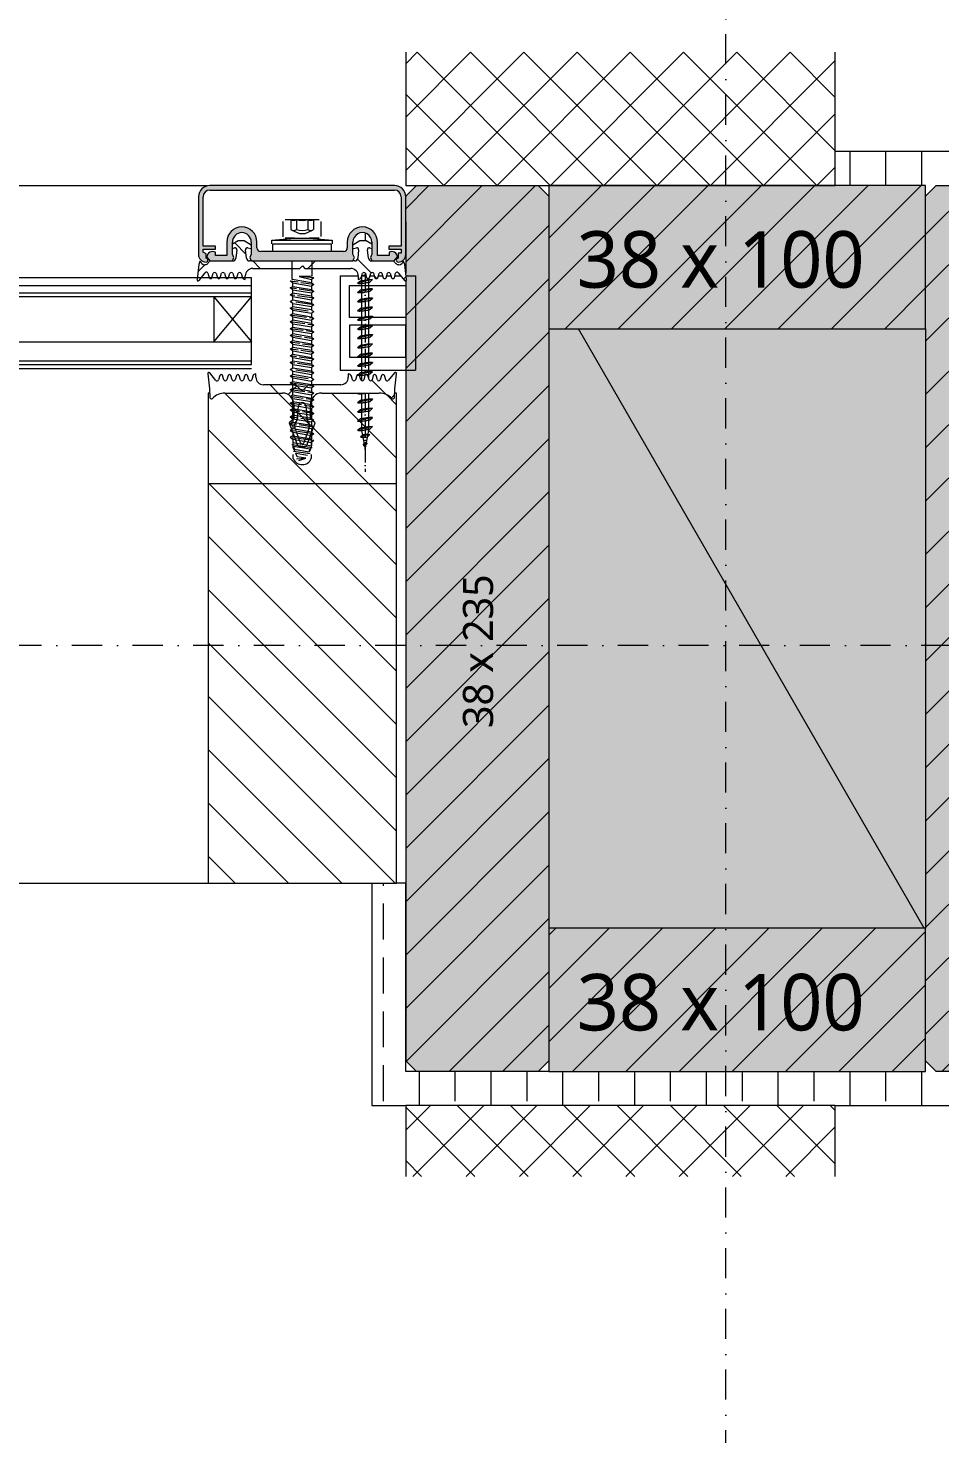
# Model space of a CAD drawing. Header units: millimetres. Extents: x 1789 to 13769, y 2055 to 27197.
# Drawn here: x 5744.5 to 5986.5, y 19199.2 to 19572.1 of the extents above; entities that cross this region are included whole.
import ezdxf

# ---------------------------------------------------------------- set-up
doc = ezdxf.new("R2010")
doc.units = ezdxf.units.MM
doc.linetypes.add('MV_hartlijn_staal', pattern=[6.6, 5, -0.8, 0, -0.8])
doc.linetypes.add('MV_stramien', pattern=[16, 8, -4, 0, -4])
for name, color, linetype, lineweight in [('A-ANNO-NOTE', 131, 'Continuous', 18), ('A-DETL', 90, 'Continuous', 13), ('A-DETL-GENF', 92, 'Continuous', 18), ('A-DETL-MEDM', 33, 'Continuous', 18)]:
    doc.layers.add(name, color=color, linetype=linetype, lineweight=lineweight)
doc.styles.add('Segoe UI', font='segoeui.ttf', dxfattribs={"height": 8})
doc.styles.add('Segoe UI_1', font='segoeui.ttf', dxfattribs={"height": 15})
pattern_1 = [(45, (0, 0), (-7.071068, 7.071068), []), (135, (0, 0), (-7.071068, -7.071068), [])]
pattern_2 = [(45, (0, 0), (-14.142136, 14.142136), []), (135, (0, 0), (-14.142136, -14.142136), [])]

# ---------------------------------------------------------------- blocks, each defined once
blk = doc.blocks.new('00 hout_rechthoekig_sls - SLS 38x235-V6-Details Restauratie 1-10')
at = {"layer": 'A-DETL-GENF'}
blk.add_hatch(color=256, dxfattribs=at).paths.add_polyline_path([(235, 35.17), (232.17, 38), (2.83, 38), (0, 35.17), (0, 2.83), (2.83, 0), (23.25, 0), (24.95, 0.2), (25.04, 0), (232.17, 0), (235, 2.83)])
at = {"layer": 'A-DETL-MEDM', "lineweight": 13}
h = blk.add_hatch(dxfattribs=at)
h.set_pattern_fill('FP_35', color=256, style=0, pattern_type=2)
h.set_pattern_definition([(135, (19530.322, -5844.729), (-7.071068, -7.071068), [])])
h.paths.add_polyline_path([(235, 35.17), (232.17, 38), (2.83, 38), (0, 35.17), (0, 2.83), (2.83, 0), (23.25, 0), (24.95, 0.2), (25.04, 0), (232.17, 0), (235, 2.83)])
at = {"layer": 'A-DETL-MEDM'}
for p, q in [((0, 35.17), (2.83, 38)), ((0, 35.17), (2.83, 38)), ((36.85, 38), (38, 38)), ((38, 38), (145.59, 38)), ((232.17, 38), (235, 35.17)), ((232.17, 38), (235, 35.17)), ((235, 35.17), (235, 2.83)), ((2.83, 0), (0, 2.83)), ((2.83, 0), (0, 2.83)), ((2.83, 0), (3, 0)), ((9.66, 0), (18.75, 0)), ((18.75, 0), (23.22, 0)), ((25.04, 0), (232.17, 0)), ((235, 2.83), (232.17, 0)), ((232.17, 0), (235, 2.83))]:
    blk.add_line(p, q, dxfattribs=at)
blk = doc.blocks.new('42 isolatie - Type 1-3775287-Details Restauratie 1-10')
at = {"layer": 'A-DETL-GENF'}
blk.add_hatch(color=256, dxfattribs=at).paths.add_polyline_path([(16.23, 38.8), (100.28, 38.8), (100.28, 197.8), (0.28, 197.8), (0.28, 38.8)])
at = {"layer": 'A-DETL-GENF', "lineweight": 13}
h = blk.add_hatch(dxfattribs=at)
h.set_pattern_fill('FP_20', color=256, style=0, pattern_type=2)
h.set_pattern_definition([(60, (-1986.72, 235.79), (-203.516, 117.5), []), (120, (-1986.72, 235.79), (-203.516, -117.5), [])])
h.paths.add_polyline_path([(16.23, 38.8), (100.28, 38.8), (100.28, 197.8), (0.28, 197.8), (0.28, 38.8)])
at = {"layer": 'A-DETL-GENF'}
blk.add_line((0.28, 197.8), (0.28, 38.8), dxfattribs=at)
blk.add_line((0.28, 197.8), (0.28, 38.8), dxfattribs=at)
blk = doc.blocks.new('00 hout_rechthoekig_sls - SLS 38x235-V7-Details Restauratie 1-10')
at = {"layer": 'A-DETL-GENF'}
blk.add_hatch(color=256, dxfattribs=at).paths.add_polyline_path([(235, 2.83), (235, 35.17), (232.17, 38), (2.83, 38), (0, 35.17), (0, 2.83), (2.83, 0), (232.17, 0)])
at = {"layer": 'A-DETL-MEDM', "lineweight": 13}
h = blk.add_hatch(dxfattribs=at)
h.set_pattern_fill('FP_36', color=256, style=0, pattern_type=2)
h.set_pattern_definition([(135, (19530.322, -5982.729), (-7.071068, -7.071068), [])])
h.paths.add_polyline_path([(235, 2.83), (235, 35.17), (232.17, 38), (2.83, 38), (0, 35.17), (0, 2.83), (2.83, 0), (232.17, 0)])
at = {"layer": 'A-DETL-MEDM'}
for p, q in [((0, 35.17), (2.83, 38)), ((0, 35.17), (2.83, 38)), ((2.83, 38), (232.17, 38)), ((232.17, 38), (235, 35.17)), ((232.17, 38), (235, 35.17)), ((0, 2.83), (0, 35.17)), ((235, 35.17), (235, 2.83)), ((2.83, 0), (0, 2.83)), ((2.83, 0), (0, 2.83)), ((38, 0), (197, 0)), ((235, 2.83), (232.17, 0)), ((232.17, 0), (235, 2.83))]:
    blk.add_line(p, q, dxfattribs=at)
blk = doc.blocks.new('00 hout_rechthoekig_sls - SLS 38x100-4309787-Details Restauratie 1-10')
at = {"layer": 'A-DETL-GENF', "lineweight": 13}
blk.add_hatch(color=256, dxfattribs=at).paths.add_polyline_path([(100, 38), (0, 38), (0, 0), (100, 0), (100, 36.85)])
at = {"layer": 'A-DETL-MEDM', "lineweight": 13}
h = blk.add_hatch(dxfattribs=at)
h.set_pattern_fill('FP_37', color=256, style=0, pattern_type=2)
h.set_pattern_definition([(225, (5982.729, 19530.322), (7.071068, -7.071068), [])])
h.paths.add_polyline_path([(100, 38), (0, 38), (0, 0), (100, 0), (100, 36.85)])
at = {"layer": 'A-DETL-MEDM'}
for p, q in [((100, 38), (0, 38)), ((0, 38), (0, 0)), ((100, 38), (0, 38)), ((100, 0), (100, 38)), ((100, 0), (100, 38)), ((100, 0), (100, 38)), ((0, 0), (24, 0)), ((24, 0), (100, 0))]:
    blk.add_line(p, q, dxfattribs=at)
blk = doc.blocks.new('00 hout_rechthoekig_sls - SLS 38x100-V8-Details Restauratie 1-10')
at = {"layer": 'A-DETL-GENF', "lineweight": 13}
blk.add_hatch(color=256, dxfattribs=at).paths.add_polyline_path([(100, 38), (0, 38), (0, 0), (100, 0)])
at = {"layer": 'A-DETL-MEDM', "lineweight": 13}
h = blk.add_hatch(dxfattribs=at)
h.set_pattern_fill('FP_38', color=256, style=0, pattern_type=2)
h.set_pattern_definition([(225, (5982.729, 19333.322), (7.071068, -7.071068), [])])
h.paths.add_polyline_path([(100, 38), (0, 38), (0, 0), (100, 0)])
at = {"layer": 'A-DETL-MEDM'}
for p, q in [((100, 38), (0, 38)), ((0, 38), (0, 0)), ((100, 38), (0, 38)), ((100, 0), (100, 38)), ((100, 0), (100, 38)), ((100, 0), (100, 38)), ((0, 0), (100, 0))]:
    blk.add_line(p, q, dxfattribs=at)
blk = doc.blocks.new('28 schroeven 2D - Verzonken schroef 4_0x50mm-V18-Details Restauratie 1-10')
at = {"layer": 'A-DETL-GENF', "linetype": 'MV_hartlijn_staal', "lineweight": 13}
for p, q in [((0, 9.1), (0, 8.91)), ((0, 7.38), (0, 5.3)), ((0, -3.25), (0, -30.29)), ((0, -35.05), (0, -55.9))]:
    blk.add_line(p, q, dxfattribs=at)
at = {"layer": 'A-DETL-GENF', "lineweight": 5}
for p, q in [((-0.89, -3.96), (0.16, -3.58)), ((2, -4.97), (-2, -5.9)), ((-2, -5.9), (-1.25, -5.26)), ((2, -7.41), (-2, -8.34)), ((-1, -4.27), (-1, -31.72)), ((1, -31.36), (1, -4.53)), ((1.25, -5.61), (2, -4.97)), ((1.25, -8.05), (2, -7.41)), ((-2, -8.34), (-1.25, -7.7)), ((2, -9.84), (-2, -10.77)), ((-2, -10.77), (-1.25, -10.13)), ((1.25, -10.48), (2, -9.84)), ((2, -12.28), (-2, -13.21)), ((-2, -13.21), (-1.25, -12.57)), ((2, -14.72), (-2, -15.65)), ((1.25, -12.92), (2, -12.28)), ((1.25, -15.36), (2, -14.72)), ((-2, -15.65), (-1.25, -15.01)), ((2, -17.15), (-2, -18.09)), ((-2, -18.09), (-1.25, -17.45)), ((1.25, -17.79), (2, -17.15)), ((2, -19.59), (-2, -20.52)), ((-2, -20.52), (-1.25, -19.88)), ((2, -22.03), (-2, -22.96)), ((-2, -22.96), (-1.25, -22.32)), ((1.25, -20.23), (2, -19.59)), ((1.25, -22.67), (2, -22.03)), ((2, -24.47), (-2, -25.4)), ((-2, -25.4), (-1.25, -24.76)), ((1.25, -25.11), (2, -24.47)), ((2, -26.9), (-2, -27.83)), ((-2, -27.83), (-1.25, -27.19)), ((2, -29.34), (-2, -30.27)), ((-2, -30.27), (-1.25, -29.63)), ((1.25, -27.54), (2, -26.9)), ((1.25, -29.98), (2, -29.34)), ((-1.59, -35.05), (-2, -35.15)), ((2, -36.65), (-2, -37.58)), ((-2, -37.58), (-1.25, -36.94)), ((-1, -35.05), (-1, -45)), ((1, -45), (1, -35.05)), ((1.25, -37.29), (2, -36.65)), ((2, -39.09), (-2, -40.02)), ((-2, -40.02), (-1.25, -39.38)), ((1.25, -39.73), (2, -39.09)), ((2, -41.53), (-2, -42.46)), ((-2, -42.46), (-1.25, -41.82)), ((2, -43.96), (-2, -44.89)), ((-2, -44.89), (-1.25, -44.25)), ((1.25, -42.17), (2, -41.53)), ((1.25, -44.6), (2, -43.96)), ((-1.26, -46.66), (-0.51, -46.02)), ((1.26, -46.07), (-1.26, -46.66)), ((-1, -45), (0, -50)), ((-0.52, -48.71), (0.23, -48.07)), ((0.52, -48.47), (-0.52, -48.71)), ((-0.23, -49.11), (0.52, -48.47)), ((0, -50), (1, -45)), ((0.51, -46.71), (1.26, -46.07))]:
    blk.add_line(p, q, dxfattribs=at)
for points in [[(-2, -5.9), (-1.5, -6.14), (1.25, -5.61)], [(-1.25, -5.26), (1.8, -4.75), (2, -4.97)], [(-1.25, -7.7), (1.8, -7.19), (2, -7.41)], [(-2, -8.34), (-1.5, -8.58), (1.25, -8.05)], [(-2, -10.77), (-1.5, -11.01), (1.25, -10.48)], [(-1.25, -10.13), (1.8, -9.62), (2, -9.84)], [(-2, -13.21), (-1.5, -13.45), (1.25, -12.92)], [(-1.25, -12.57), (1.8, -12.06), (2, -12.28)], [(-1.25, -15.01), (1.8, -14.5), (2, -14.72)], [(-2, -15.65), (-1.5, -15.89), (1.25, -15.36)], [(-2, -18.09), (-1.5, -18.33), (1.25, -17.79)], [(-1.25, -17.45), (1.8, -16.94), (2, -17.15)], [(-2, -20.52), (-1.5, -20.76), (1.25, -20.23)], [(-1.25, -19.88), (1.8, -19.37), (2, -19.59)], [(-1.25, -22.32), (1.8, -21.81), (2, -22.03)], [(-2, -22.96), (-1.5, -23.2), (1.25, -22.67)], [(-2, -25.4), (-1.5, -25.64), (1.25, -25.11)], [(-1.25, -24.76), (1.8, -24.25), (2, -24.47)], [(-2, -27.83), (-1.5, -28.07), (1.25, -27.54)], [(-1.25, -27.19), (1.8, -26.68), (2, -26.9)], [(-1.25, -29.63), (1.8, -29.12), (2, -29.34)], [(-2, -30.27), (-1.5, -30.51), (1.25, -29.98)], [(-2, -35.15), (-1.64, -35.32), (-0.15, -35.1)], [(-1.25, -36.94), (1.8, -36.43), (2, -36.65)], [(-2, -37.58), (-1.5, -37.82), (1.25, -37.29)], [(-2, -40.02), (-1.5, -40.26), (1.25, -39.73)], [(-1.25, -39.38), (1.8, -38.87), (2, -39.09)], [(-2, -42.46), (-1.5, -42.7), (1.25, -42.17)], [(-2, -44.89), (-1.5, -45.13), (1.25, -44.6)], [(-1.25, -41.82), (1.8, -41.31), (2, -41.53)], [(-1.25, -44.25), (1.8, -43.74), (2, -43.96)], [(-1.26, -46.66), (-1, -46.82), (0.51, -46.71)], [(-0.51, -46.02), (1.16, -45.94), (1.26, -46.07)], [(0.23, -48.07), (0.53, -48.42), (0.52, -48.47)], [(-0.52, -48.71), (-0.51, -48.79), (-0.23, -49.11)]]:
    blk.add_open_spline(points, degree=2, dxfattribs=at)
blk = doc.blocks.new('31 dubbel_glas - Type 1-3307008-Details Restauratie 1-10')
at = {"layer": 'A-DETL-GENF', "lineweight": 13}
for p, q in [((235, 0), (12.98, 0)), ((235, -23), (235, 0)), ((235, -5), (12.98, -5)), ((225, -5), (225, -17)), ((225, -17), (235, -5)), ((225, -5), (235, -17)), ((12.98, -17), (235, -17)), ((12.98, -23), (235, -23))]:
    blk.add_line(p, q, dxfattribs=at)

msp = doc.modelspace()

# ---------------------------------------------------------------- hatches: boundary and pattern name
at = {"layer": 'A-DETL-GENF', "lineweight": 13}
h = msp.add_hatch(dxfattribs=at)
h.set_pattern_fill('FP_21', color=250, style=0, pattern_type=2)
h.set_pattern_definition(pattern_1)
h.paths.add_polyline_path([(5958.73, 19530.32), (5958.73, 19565.65), (5844.73, 19565.65), (5844.73, 19530.32), (5898.68, 19530.32)])
h = msp.add_hatch(dxfattribs=at)
h.set_pattern_fill('FP_3', color=250, style=0, pattern_type=2)
h.set_pattern_definition([(90, (0, 0), (-19.05, 1e-15), []), (90, (9.525, 0), (-19.05, 1e-15), [9.525, -4.762])])
h.paths.add_polyline_path([(5982.73, 19286.32), (6029.73, 19286.32), (6029.73, 19539.32), (5958.73, 19539.32), (5958.73, 19530.32), (6020.73, 19530.32), (6020.73, 19295.32), (5844.73, 19295.32), (5844.73, 19345.27), (5835.73, 19345.27), (5835.73, 19286.32), (5958.73, 19286.32)])
at = {"layer": 'A-DETL-GENF'}
h = msp.add_hatch(color=7, dxfattribs=at)
h.paths.add_polyline_path([(5791.73, 19510.02), (5792.08, 19510.17), (5792.21, 19510.39), (5791.86, 19511), (5791.73, 19511.02), (5791.73, 19512.22), (5790.93, 19512.62), (5790.93, 19513.42), (5794.23, 19513.42), (5794.23, 19514.22), (5790.93, 19514.22), (5790.99, 19527.79), (5791.17, 19528.22), (5791.46, 19528.59), (5791.83, 19528.88), (5792.26, 19529.06), (5792.73, 19529.12), (5842.19, 19529.06), (5842.63, 19528.88), (5843, 19528.59), (5843.29, 19528.22), (5843.47, 19527.79), (5843.53, 19527.32), (5843.53, 19514.22), (5840.23, 19514.22), (5840.23, 19513.42), (5843.53, 19513.42), (5843.53, 19512.42), (5842.73, 19512.42), (5842.73, 19511.02), (5842.48, 19510.95), (5842.3, 19510.27), (5842.6, 19510.04), (5843.18, 19510.07), (5843.98, 19510.45), (5844.54, 19511.15), (5844.73, 19512.02), (5844.63, 19528.1), (5844.33, 19528.82), (5843.85, 19529.44), (5843.23, 19529.92), (5842.51, 19530.22), (5841.73, 19530.32), (5792.06, 19530.25), (5791.43, 19530.02), (5790.86, 19529.67), (5790.38, 19529.19), (5790.03, 19528.62), (5789.8, 19527.99), (5789.73, 19527.32), (5789.8, 19511.5), (5790, 19511.02), (5790.31, 19510.61), (5790.73, 19510.29), (5791.21, 19510.09)])
h.paths.add_polyline_path([(5841.68, 19510.32), (5842.57, 19511.41), (5842.32, 19512.12), (5841.76, 19512.63), (5841.03, 19512.81), (5840.3, 19512.62), (5840.3, 19511.72), (5837.23, 19511.72), (5837.23, 19515.32), (5837.09, 19516.36), (5836.69, 19517.32), (5836.06, 19518.15), (5835.23, 19518.79), (5834.26, 19519.19), (5833.23, 19519.32), (5832.19, 19519.19), (5831.23, 19518.79), (5830.4, 19518.15), (5829.76, 19517.32), (5829.37, 19516.36), (5829.23, 19515.32), (5829.19, 19513.56), (5828.94, 19513.11), (5828.49, 19512.86), (5828.23, 19512.82), (5805.97, 19512.86), (5805.52, 19513.11), (5805.26, 19513.56), (5805.23, 19513.82), (5805.23, 19515.32), (5805.09, 19516.36), (5804.69, 19517.32), (5804.06, 19518.15), (5803.23, 19518.79), (5802.26, 19519.19), (5801.23, 19519.32), (5800.19, 19519.19), (5799.23, 19518.79), (5798.4, 19518.15), (5797.76, 19517.32), (5797.37, 19516.36), (5797.23, 19515.32), (5797.23, 19511.72), (5794.22, 19511.72), (5794.22, 19512.62), (5793.47, 19512.81), (5792.72, 19512.6), (5792.17, 19512.06), (5791.95, 19511.32), (5792.75, 19510.32), (5798.73, 19510.32), (5799.1, 19511.21), (5798.73, 19512.09), (5798.81, 19515.97), (5799.06, 19516.57), (5799.46, 19517.09), (5799.98, 19517.49), (5800.58, 19517.74), (5801.23, 19517.82), (5801.88, 19517.74), (5802.48, 19517.49), (5803, 19517.09), (5803.39, 19516.57), (5803.64, 19515.97), (5803.73, 19515.32), (5803.73, 19512.09), (5803.36, 19511.21), (5803.73, 19510.32), (5830.73, 19510.32), (5831.1, 19511.21), (5830.73, 19512.09), (5830.8, 19515.92), (5831.02, 19516.48), (5831.36, 19516.98), (5831.81, 19517.38), (5832.34, 19517.66), (5832.93, 19517.8), (5833.53, 19517.8), (5834.12, 19517.66), (5834.65, 19517.38), (5835.1, 19516.98), (5835.44, 19516.48), (5835.66, 19515.92), (5835.73, 19515.32), (5835.73, 19512.09), (5835.36, 19511.21), (5835.73, 19510.32)])
at = {"layer": 'A-DETL-GENF', "lineweight": 13}
h = msp.add_hatch(dxfattribs=at)
h.set_pattern_fill('FP_46', color=250, style=0, pattern_type=2)
h.set_pattern_definition(pattern_2)
h.paths.add_polyline_path([(5789.86, 19505.13), (5791.76, 19507.32), (5792.04, 19507.26), (5792.21, 19507.03), (5792.55, 19505.84), (5793.14, 19505.69), (5793.3, 19505.84), (5793.8, 19507.19), (5794.14, 19507.23), (5794.41, 19507.03), (5794.75, 19505.84), (5795.36, 19505.7), (5795.5, 19505.84), (5796, 19507.19), (5796.34, 19507.23), (5796.61, 19507.03), (5796.95, 19505.84), (5797.54, 19505.69), (5797.7, 19505.84), (5798.2, 19507.19), (5798.54, 19507.23), (5798.81, 19507.03), (5799.15, 19505.84), (5799.74, 19505.69), (5799.9, 19505.84), (5800.4, 19507.19), (5800.74, 19507.23), (5801.01, 19507.03), (5801.52, 19505.68), (5801.91, 19505.46), (5802.12, 19505.43), (5802.17, 19506.77), (5802.56, 19507.57), (5803.26, 19508.12), (5804.12, 19508.32), (5816.65, 19508.32), (5817.31, 19508.98), (5817.97, 19508.32), (5830.73, 19508.22), (5831.14, 19508.05), (5831.55, 19507.74), (5831.97, 19507.07), (5832.07, 19506.84), (5832.14, 19506.32), (5832.14, 19505.43), (5832.56, 19505.54), (5832.88, 19505.85), (5832.96, 19506.06), (5833.42, 19507.19), (5833.75, 19507.23), (5834.02, 19507.03), (5834.52, 19505.69), (5835.11, 19505.84), (5835.62, 19507.19), (5835.95, 19507.23), (5836.22, 19507.03), (5836.72, 19505.69), (5837.31, 19505.84), (5837.82, 19507.19), (5838.15, 19507.23), (5838.42, 19507.03), (5838.92, 19505.69), (5839.51, 19505.84), (5840.02, 19507.19), (5840.35, 19507.23), (5840.62, 19507.03), (5841.12, 19505.69), (5841.71, 19505.84), (5842.22, 19507.26), (5842.5, 19507.32), (5842.75, 19507.17), (5844.4, 19505.13), (5844.93, 19505.37), (5844.46, 19509.41), (5844.14, 19510.21), (5843.79, 19509.69), (5843.24, 19509.38), (5842.61, 19509.35), (5842.06, 19509.64), (5841.46, 19510.32), (5835.24, 19510.42), (5834.95, 19510.67), (5834.82, 19511.04), (5834.64, 19513.58), (5834.92, 19513.79), (5835.15, 19513.78), (5835.73, 19513.63), (5835.66, 19514.79), (5834.22, 19515.62), (5832.59, 19515.62), (5830.73, 19514.42), (5830.75, 19513.59), (5830.87, 19513.57), (5831.9, 19513.79), (5832.17, 19513.58), (5832.23, 19513.24), (5831.86, 19510.67), (5831.57, 19510.42), (5831.1, 19510.32), (5802.88, 19510.42), (5802.6, 19510.67), (5802.46, 19511.04), (5802.29, 19513.58), (5802.56, 19513.79), (5802.8, 19513.78), (5803.73, 19513.64), (5803.64, 19514.59), (5801.86, 19515.62), (5800.24, 19515.62), (5798.73, 19514.75), (5798.73, 19513.63), (5799.54, 19513.79), (5799.82, 19513.58), (5799.87, 19513.24), (5799.51, 19510.67), (5799.1, 19510.37), (5798.73, 19510.32), (5792.75, 19510.27), (5791.94, 19509.46), (5791.34, 19509.32), (5790.73, 19509.5), (5790.26, 19509.94), (5790.12, 19510.23), (5789.8, 19509.41), (5789.33, 19505.37)])
h = msp.add_hatch(dxfattribs=at)
h.set_pattern_fill('FP_46', color=250, style=0, pattern_type=2)
h.set_pattern_definition(pattern_2)
h.paths.add_polyline_path([(5816.54, 19461.02), (5818.12, 19461.12), (5818.44, 19461.43), (5818.54, 19461.63), (5820.65, 19467.38), (5819.43, 19468.41), (5819.53, 19473.05), (5819.83, 19473.77), (5820.31, 19474.39), (5821.19, 19474.98), (5821.65, 19475.17), (5822.43, 19475.27), (5838.64, 19475.17), (5839.51, 19474.89), (5840.32, 19474.44), (5841.26, 19473.75), (5841.72, 19473.97), (5841.82, 19476.38), (5842.29, 19480.41), (5841.76, 19480.65), (5839.86, 19478.47), (5839.58, 19478.53), (5839.41, 19478.76), (5839.07, 19479.95), (5838.32, 19479.95), (5837.81, 19478.6), (5837.48, 19478.56), (5837.21, 19478.76), (5836.87, 19479.95), (5836.12, 19479.95), (5835.61, 19478.6), (5835.28, 19478.56), (5835.01, 19478.76), (5834.67, 19479.95), (5833.92, 19479.95), (5833.41, 19478.6), (5833.08, 19478.56), (5832.81, 19478.76), (5832.47, 19479.95), (5831.72, 19479.95), (5831.21, 19478.6), (5830.88, 19478.56), (5830.61, 19478.76), (5830.09, 19480.11), (5829.71, 19480.33), (5829.49, 19480.36), (5829.44, 19479.02), (5829.06, 19478.22), (5828.36, 19477.66), (5827.49, 19477.47), (5818.91, 19477.47), (5817.23, 19475.78), (5815.55, 19477.47), (5806.52, 19477.52), (5805.72, 19477.9), (5805.16, 19478.6), (5804.97, 19479.47), (5804.97, 19480.36), (5804.54, 19480.24), (5804.23, 19479.93), (5804.14, 19479.73), (5803.69, 19478.6), (5803.35, 19478.56), (5803.08, 19478.76), (5802.67, 19480.04), (5801.99, 19479.95), (5801.49, 19478.6), (5801.15, 19478.56), (5800.88, 19478.76), (5800.47, 19480.04), (5799.79, 19479.95), (5799.29, 19478.6), (5798.95, 19478.56), (5798.68, 19478.76), (5798.27, 19480.03), (5797.59, 19479.95), (5797.09, 19478.6), (5796.75, 19478.56), (5796.48, 19478.76), (5796.07, 19480.04), (5795.39, 19479.95), (5794.88, 19478.53), (5794.6, 19478.47), (5794.35, 19478.61), (5792.7, 19480.65), (5792.17, 19480.41), (5792.64, 19476.38), (5792.74, 19473.97), (5793.19, 19473.75), (5793.44, 19473.84), (5794.14, 19474.44), (5795.36, 19475.02), (5795.82, 19475.17), (5796.74, 19475.27), (5812.81, 19475.17), (5813.53, 19474.87), (5814.15, 19474.39), (5814.63, 19473.77), (5814.93, 19473.05), (5815.03, 19472.27), (5815.03, 19468.41), (5813.81, 19467.38), (5816.16, 19461.25), (5816.34, 19461.12)])
h.paths.add_polyline_path([(5817.23, 19461.8), (5816.93, 19461.92), (5816.81, 19462.1), (5815.23, 19466.53), (5815.36, 19467.24), (5815.94, 19468.28), (5816.01, 19468.69), (5816.28, 19472.09), (5816.55, 19472.5), (5816.98, 19472.74), (5817.48, 19472.74), (5817.91, 19472.5), (5818.18, 19472.09), (5818.23, 19471.84), (5818.52, 19468.28), (5818.9, 19467.55), (5819.21, 19466.9), (5819.14, 19466.17), (5817.44, 19461.86), (5817.34, 19461.82)])
h = msp.add_hatch(dxfattribs=at)
h.set_pattern_fill('FP_2', color=250, style=0, pattern_type=2)
h.set_pattern_definition([(135, (0, 0), (-7.071068, -7.071068), [])])
h.paths.add_polyline_path([(5842.26, 19345.27), (5842.26, 19475.27), (5841.77, 19475.27), (5841.72, 19473.97), (5841.26, 19473.75), (5840.86, 19473.97), (5839.86, 19474.7), (5839.51, 19474.89), (5838.64, 19475.17), (5837.37, 19475.27), (5821.65, 19475.17), (5820.93, 19474.87), (5820.31, 19474.39), (5819.83, 19473.77), (5819.48, 19472.65), (5819.43, 19471.84), (5819.43, 19468.41), (5820.65, 19467.38), (5818.3, 19461.25), (5817.91, 19461.02), (5816.34, 19461.12), (5816.01, 19461.43), (5815.74, 19462.1), (5813.81, 19467.38), (5815.03, 19468.41), (5814.93, 19473.05), (5814.63, 19473.77), (5813.81, 19474.66), (5813.53, 19474.87), (5812.81, 19475.17), (5812.03, 19475.27), (5795.82, 19475.17), (5794.7, 19474.75), (5794.14, 19474.44), (5793.19, 19473.75), (5792.74, 19473.97), (5792.64, 19475.27), (5792.26, 19475.27), (5792.26, 19345.27)])
h.paths.add_polyline_path([(5817.23, 19461.8), (5817.53, 19461.92), (5817.65, 19462.1), (5819.22, 19466.53), (5819.1, 19467.24), (5818.5, 19468.41), (5818.45, 19468.69), (5818.09, 19472.27), (5817.91, 19472.5), (5817.48, 19472.74), (5816.98, 19472.74), (5816.55, 19472.5), (5816.28, 19472.09), (5816.23, 19471.84), (5815.91, 19468.22), (5815.55, 19467.55), (5815.25, 19466.9), (5815.31, 19466.17), (5817.02, 19461.86), (5817.12, 19461.82)])
h = msp.add_hatch(dxfattribs=at)
h.set_pattern_fill('FP_21', color=250, style=0, pattern_type=2)
h.set_pattern_definition(pattern_1)
h.paths.add_polyline_path([(5939.54, 19267.51), (5958.73, 19267.51), (5958.73, 19286.32), (5844.73, 19286.32), (5844.73, 19267.51), (5868.43, 19267.51)])

# ---------------------------------------------------------------- linework, layer by layer
at = {"layer": 'A-DETL', "linetype": 'MV_stramien', "lineweight": 18}
for p, q in [((5929.73, 17936.4), (5929.73, 20483.19)), ((8130.84, 19408.32), (2098.95, 19408.32))]:
    msp.add_line(p, q, dxfattribs=at)
at = {"layer": 'A-DETL'}
for p, q in [((5844.73, 19565.65), (5844.73, 19530.32)), ((5958.73, 19530.32), (5958.73, 19565.65)), ((5599.85, 19530.32), (5791.97, 19530.32)), ((5844.73, 19530.32), (5958.73, 19530.32)), ((5812.23, 19516.7), (5812.23, 19520.8)), ((5812.73, 19521.3), (5821.73, 19521.3)), ((5814.24, 19521.3), (5814.24, 19518.69)), ((5815.74, 19521.3), (5815.74, 19518.64)), ((5818.74, 19521.3), (5818.74, 19518.64)), ((5820.24, 19521.3), (5820.24, 19518.69)), ((5822.23, 19520.8), (5822.23, 19516.82)), ((5809.23, 19515.82), (5815.23, 19516.32)), ((5809.23, 19514.82), (5809.23, 19515.82)), ((5809.23, 19515.82), (5825.23, 19515.82)), ((5815.23, 19516.32), (5812.73, 19516.32)), ((5814.5, 19518.51), (5816.51, 19517.57)), ((5815.23, 19516.32), (5819.23, 19516.32)), ((5816.51, 19517.57), (5818.01, 19517.57)), ((5818.01, 19517.57), (5819.98, 19518.51)), ((5821.73, 19516.32), (5819.23, 19516.32)), ((5819.23, 19516.32), (5825.23, 19515.82)), ((5825.23, 19515.82), (5825.23, 19514.82)), ((5809.48, 19512.82), (5809.48, 19514.82)), ((5809.48, 19514.82), (5824.98, 19514.82)), ((5824.98, 19514.82), (5824.98, 19512.82)), ((5814.6, 19505.4), (5814.6, 19510.32)), ((5819.85, 19510.32), (5819.85, 19506.3)), ((5814.78, 19504.47), (5814.1, 19504.95)), ((5816.17, 19504.65), (5814.1, 19504.95)), ((5819.68, 19504.53), (5814.6, 19505.4)), ((5814.78, 19503.57), (5814.78, 19504.47)), ((5814.78, 19504.47), (5819.68, 19503.63)), ((5819.85, 19506.3), (5816.48, 19506.15)), ((5816.48, 19506.15), (5819.68, 19505.43)), ((5820.35, 19505.85), (5816.64, 19506.15)), ((5820.35, 19504.05), (5816.92, 19504.55)), ((5820.35, 19505.85), (5819.68, 19505.43)), ((5819.68, 19505.43), (5819.68, 19504.53)), ((5819.68, 19504.53), (5820.35, 19504.05)), ((5820.35, 19504.05), (5819.68, 19503.63)), ((5827.3, 19506.32), (5827.3, 19481.32)), ((5827.3, 19506.32), (5832.14, 19506.32)), ((5833.04, 19506.32), (5834.22, 19506.32)), ((5835.25, 19506.32), (5836.42, 19506.32)), ((5837.45, 19506.32), (5838.62, 19506.32)), ((5839.65, 19506.32), (5840.82, 19506.32)), ((5841.85, 19506.32), (5843.44, 19506.32)), ((5844.82, 19506.32), (5847.3, 19506.32)), ((5847.3, 19506.32), (5847.3, 19481.32)), ((5814.1, 19503.15), (5814.78, 19503.57)), ((5814.78, 19502.67), (5814.1, 19503.15)), ((5815.74, 19502.91), (5814.1, 19503.15)), ((5814.1, 19501.35), (5814.78, 19501.77)), ((5814.78, 19500.87), (5814.1, 19501.35)), ((5815.28, 19501.17), (5814.1, 19501.35)), ((5814.78, 19503.57), (5819.68, 19502.73)), ((5814.78, 19501.77), (5814.78, 19502.67)), ((5814.78, 19502.67), (5819.68, 19501.83)), ((5819.68, 19500.93), (5814.78, 19501.77)), ((5814.78, 19499.97), (5814.78, 19500.87)), ((5814.78, 19500.87), (5819.68, 19500.03)), ((5820.35, 19500.45), (5816.02, 19501.07)), ((5820.35, 19502.25), (5816.45, 19502.81)), ((5819.68, 19503.63), (5819.68, 19502.73)), ((5819.68, 19502.73), (5820.35, 19502.25)), ((5820.35, 19502.25), (5819.68, 19501.83)), ((5819.68, 19501.83), (5819.68, 19500.93)), ((5819.68, 19500.93), (5820.35, 19500.45)), ((5820.35, 19500.45), (5819.68, 19500.03)), ((5829.8, 19503.82), (5844.8, 19503.82)), ((5829.8, 19495.32), (5829.8, 19503.82)), ((5844.8, 19503.82), (5844.8, 19495.32)), ((5814.1, 19499.55), (5814.78, 19499.97)), ((5814.78, 19499.07), (5814.1, 19499.55)), ((5814.1, 19497.75), (5814.78, 19498.17)), ((5814.78, 19497.27), (5814.1, 19497.75)), ((5814.1, 19497.75), (5818.83, 19497.08)), ((5814.78, 19499.97), (5819.68, 19499.13)), ((5814.78, 19498.17), (5814.78, 19499.07)), ((5814.78, 19499.07), (5819.68, 19498.23)), ((5819.68, 19497.33), (5814.78, 19498.17)), ((5814.78, 19496.37), (5814.78, 19497.27)), ((5814.78, 19497.27), (5819.68, 19496.43)), ((5820.35, 19498.65), (5815.54, 19499.34)), ((5819.68, 19500.03), (5819.68, 19499.13)), ((5819.68, 19499.13), (5820.35, 19498.65)), ((5820.35, 19498.65), (5819.68, 19498.23)), ((5819.68, 19498.23), (5819.68, 19497.33)), ((5819.68, 19497.33), (5820.35, 19496.85)), ((5820.35, 19496.85), (5819.68, 19496.43)), ((5814.1, 19495.95), (5814.78, 19496.37)), ((5818.42, 19495.31), (5814.1, 19495.95)), ((5814.78, 19495.47), (5814.1, 19495.95)), ((5814.1, 19494.15), (5814.78, 19494.57)), ((5817.98, 19493.59), (5814.1, 19494.15)), ((5814.78, 19493.67), (5814.1, 19494.15)), ((5814.1, 19492.35), (5814.78, 19492.77)), ((5814.78, 19496.37), (5819.68, 19495.53)), ((5814.78, 19495.47), (5819.68, 19494.63)), ((5814.78, 19494.57), (5814.78, 19495.47)), ((5819.68, 19493.73), (5814.78, 19494.57)), ((5814.78, 19493.67), (5819.68, 19492.83)), ((5814.78, 19492.77), (5814.78, 19493.67)), ((5814.78, 19492.77), (5819.68, 19491.93)), ((5820.35, 19493.25), (5818.73, 19493.49)), ((5820.35, 19495.05), (5819.18, 19495.21)), ((5819.68, 19496.43), (5819.68, 19495.53)), ((5819.68, 19495.53), (5820.35, 19495.05)), ((5820.35, 19495.05), (5819.68, 19494.63)), ((5819.68, 19494.63), (5819.68, 19493.73)), ((5819.68, 19493.73), (5820.35, 19493.25)), ((5820.35, 19493.25), (5819.68, 19492.83)), ((5819.68, 19492.83), (5819.68, 19491.93)), ((5844.8, 19495.32), (5829.8, 19495.32)), ((5829.8, 19493.32), (5829.8, 19484.82)), ((5844.8, 19493.32), (5829.8, 19493.32)), ((5844.8, 19484.82), (5844.8, 19493.32)), ((5817.53, 19491.85), (5814.1, 19492.35)), ((5814.78, 19491.87), (5814.1, 19492.35)), ((5814.1, 19490.55), (5814.78, 19490.97)), ((5817.08, 19490.12), (5814.1, 19490.55)), ((5814.78, 19490.07), (5814.1, 19490.55)), ((5814.1, 19488.75), (5814.78, 19489.17)), ((5814.78, 19491.87), (5819.68, 19491.03)), ((5814.78, 19490.97), (5814.78, 19491.87)), ((5819.68, 19490.13), (5814.78, 19490.97)), ((5814.78, 19490.07), (5819.68, 19489.23)), ((5814.78, 19489.17), (5814.78, 19490.07)), ((5814.78, 19489.17), (5819.68, 19488.33)), ((5820.35, 19489.65), (5817.82, 19490.01)), ((5820.35, 19491.45), (5818.28, 19491.75)), ((5819.68, 19491.93), (5820.35, 19491.45)), ((5820.35, 19491.45), (5819.68, 19491.03)), ((5819.68, 19491.03), (5819.68, 19490.13)), ((5819.68, 19490.13), (5820.35, 19489.65)), ((5820.35, 19489.65), (5819.68, 19489.23)), ((5819.68, 19489.23), (5819.68, 19488.33)), ((5816.64, 19488.39), (5814.1, 19488.75)), ((5814.78, 19488.27), (5814.1, 19488.75)), ((5814.1, 19486.95), (5814.78, 19487.37)), ((5816.17, 19486.65), (5814.1, 19486.95)), ((5814.78, 19486.47), (5814.1, 19486.95)), ((5814.1, 19485.15), (5814.78, 19485.57)), ((5814.78, 19488.27), (5819.68, 19487.43)), ((5814.78, 19487.37), (5814.78, 19488.27)), ((5819.68, 19486.53), (5814.78, 19487.37)), ((5814.78, 19486.47), (5819.68, 19485.63)), ((5814.78, 19485.57), (5814.78, 19486.47)), ((5814.78, 19485.57), (5819.68, 19484.73)), ((5820.35, 19486.05), (5816.92, 19486.55)), ((5820.35, 19487.85), (5817.37, 19488.27)), ((5819.68, 19488.33), (5820.35, 19487.85)), ((5820.35, 19487.85), (5819.68, 19487.43)), ((5819.68, 19487.43), (5819.68, 19486.53)), ((5819.68, 19486.53), (5820.35, 19486.05)), ((5820.35, 19486.05), (5819.68, 19485.63)), ((5819.68, 19485.63), (5819.68, 19484.73)), ((5815.74, 19484.91), (5814.1, 19485.15)), ((5814.78, 19484.67), (5814.1, 19485.15)), ((5814.1, 19483.35), (5814.78, 19483.77)), ((5815.28, 19483.17), (5814.1, 19483.35)), ((5814.78, 19482.87), (5814.1, 19483.35)), ((5814.1, 19481.55), (5814.78, 19481.97)), ((5814.78, 19484.67), (5819.68, 19483.83)), ((5814.78, 19483.77), (5814.78, 19484.67)), ((5819.68, 19482.93), (5814.78, 19483.77)), ((5814.78, 19482.87), (5819.68, 19482.03)), ((5814.78, 19481.97), (5814.78, 19482.87)), ((5814.78, 19481.97), (5819.68, 19481.13)), ((5820.35, 19482.45), (5816.02, 19483.07)), ((5820.35, 19484.25), (5816.45, 19484.81)), ((5819.68, 19484.73), (5820.35, 19484.25)), ((5820.35, 19484.25), (5819.68, 19483.83)), ((5819.68, 19483.83), (5819.68, 19482.93)), ((5819.68, 19482.93), (5820.35, 19482.45)), ((5820.35, 19482.45), (5819.68, 19482.03)), ((5819.68, 19482.03), (5819.68, 19481.13)), ((5829.8, 19484.82), (5844.8, 19484.82)), ((5814.78, 19481.07), (5814.1, 19481.55)), ((5814.1, 19479.75), (5814.78, 19480.17)), ((5814.78, 19479.27), (5814.1, 19479.75)), ((5818.88, 19479.06), (5814.1, 19479.75)), ((5814.1, 19477.95), (5814.78, 19478.37)), ((5814.78, 19477.47), (5814.1, 19477.95)), ((5818.42, 19477.31), (5814.1, 19477.95)), ((5814.78, 19481.07), (5819.68, 19480.23)), ((5814.78, 19480.17), (5814.78, 19481.07)), ((5819.68, 19479.33), (5814.78, 19480.17)), ((5814.78, 19479.27), (5819.68, 19478.43)), ((5814.78, 19478.37), (5814.78, 19479.27)), ((5814.78, 19478.37), (5819.68, 19477.53)), ((5820.35, 19480.65), (5815.54, 19481.34)), ((5819.68, 19481.13), (5820.35, 19480.65)), ((5820.35, 19480.65), (5819.68, 19480.23)), ((5819.68, 19480.23), (5819.68, 19479.33)), ((5819.68, 19479.33), (5820.35, 19478.85)), ((5820.35, 19478.85), (5819.68, 19478.43)), ((5819.68, 19478.43), (5819.68, 19477.53)), ((5827.3, 19481.32), (5847.3, 19481.32)), ((5814.1, 19476.15), (5814.78, 19476.57)), ((5814.78, 19475.67), (5814.1, 19476.15)), ((5817.98, 19475.59), (5814.1, 19476.15)), ((5814.1, 19474.35), (5814.78, 19474.77)), ((5814.78, 19473.87), (5814.1, 19474.35)), ((5817.53, 19473.85), (5814.1, 19474.35)), ((5814.78, 19477.47), (5819.68, 19476.63)), ((5814.78, 19476.57), (5814.78, 19477.47)), ((5819.68, 19475.73), (5814.78, 19476.57)), ((5814.78, 19475.67), (5819.68, 19474.83)), ((5814.78, 19474.77), (5814.78, 19475.67)), ((5814.78, 19474.77), (5819.68, 19473.93)), ((5820.35, 19475.25), (5818.73, 19475.49)), ((5820.35, 19477.05), (5819.18, 19477.21)), ((5819.68, 19477.53), (5820.35, 19477.05)), ((5820.35, 19477.05), (5819.68, 19476.63)), ((5819.68, 19476.63), (5819.68, 19475.73)), ((5819.68, 19475.73), (5820.35, 19475.25)), ((5820.35, 19475.25), (5819.68, 19474.83)), ((5819.68, 19474.83), (5819.68, 19473.93)), ((5814.1, 19472.55), (5814.78, 19472.97)), ((5814.78, 19472.07), (5814.1, 19472.55)), ((5817.08, 19472.12), (5814.1, 19472.55)), ((5814.1, 19470.75), (5814.78, 19471.17)), ((5814.78, 19470.27), (5814.1, 19470.75)), ((5816.64, 19470.39), (5814.1, 19470.75)), ((5814.78, 19473.87), (5819.68, 19473.03)), ((5814.78, 19472.97), (5814.78, 19473.87)), ((5819.68, 19472.13), (5814.78, 19472.97)), ((5814.78, 19472.07), (5819.85, 19471.2)), ((5814.78, 19471.17), (5814.78, 19472.07)), ((5814.78, 19471.17), (5819.68, 19470.33)), ((5814.86, 19470.64), (5814.86, 19471.88)), ((5820.35, 19471.65), (5817.82, 19472.01)), ((5820.35, 19473.45), (5818.28, 19473.75)), ((5819.66, 19472.78), (5819.66, 19471.58)), ((5819.66, 19470.98), (5819.66, 19468.21)), ((5819.68, 19473.93), (5820.35, 19473.45)), ((5820.35, 19473.45), (5819.68, 19473.03)), ((5819.68, 19473.03), (5819.68, 19472.13)), ((5819.68, 19472.13), (5820.35, 19471.65)), ((5820.35, 19471.65), (5819.68, 19471.23)), ((5819.68, 19471.23), (5819.68, 19470.33)), ((5814.1, 19468.95), (5814.78, 19469.37)), ((5814.1, 19468.95), (5814.78, 19468.47)), ((5816.17, 19468.65), (5814.1, 19468.95)), ((5814.78, 19467.57), (5814.1, 19467.15)), ((5814.1, 19467.15), (5814.78, 19466.67)), ((5815.74, 19466.91), (5814.1, 19467.15)), ((5814.78, 19470.27), (5819.68, 19469.43)), ((5814.78, 19469.37), (5814.78, 19470.27)), ((5819.68, 19468.53), (5814.78, 19469.37)), ((5814.78, 19468.47), (5819.68, 19467.63)), ((5814.78, 19468.47), (5814.78, 19467.57)), ((5814.78, 19467.57), (5819.68, 19466.73)), ((5814.78, 19466.67), (5819.68, 19465.83)), ((5814.78, 19466.67), (5814.78, 19465.77)), ((5814.86, 19468.27), (5814.86, 19470.08)), ((5820.35, 19466.25), (5816.45, 19466.81)), ((5820.35, 19468.05), (5816.92, 19468.55)), ((5820.35, 19469.85), (5817.37, 19470.27)), ((5819.68, 19470.33), (5820.35, 19469.85)), ((5820.35, 19469.85), (5819.68, 19469.43)), ((5819.68, 19469.43), (5819.68, 19468.53)), ((5819.68, 19468.53), (5820.35, 19468.05)), ((5820.35, 19468.05), (5819.68, 19467.63)), ((5819.68, 19467.63), (5819.68, 19466.73)), ((5819.68, 19466.73), (5820.35, 19466.25)), ((5814.78, 19465.77), (5814.1, 19465.35)), ((5814.1, 19465.35), (5814.78, 19464.87)), ((5815.28, 19465.17), (5814.1, 19465.35)), ((5814.78, 19463.97), (5814.1, 19463.55)), ((5814.1, 19463.55), (5814.78, 19463.07)), ((5819.68, 19464.93), (5814.78, 19465.77)), ((5814.78, 19464.87), (5819.68, 19464.03)), ((5814.78, 19464.87), (5814.78, 19463.97)), ((5814.78, 19463.97), (5819.68, 19463.13)), ((5814.78, 19463.07), (5814.78, 19462.12)), ((5814.78, 19463.07), (5819.68, 19462.17)), ((5814.86, 19460.81), (5814.86, 19464.5)), ((5820.35, 19462.65), (5815.54, 19463.33)), ((5820.35, 19464.45), (5816.02, 19465.07)), ((5819.66, 19464.68), (5819.66, 19460.81)), ((5820.35, 19466.25), (5819.68, 19465.83)), ((5819.68, 19465.83), (5819.68, 19464.93)), ((5819.68, 19464.93), (5820.35, 19464.45)), ((5820.35, 19464.45), (5819.68, 19464.03)), ((5819.68, 19464.03), (5819.68, 19463.13)), ((5814.48, 19461.67), (5819.88, 19460.87)), ((5814.78, 19462.12), (5819.68, 19461.3)), ((5815.37, 19459.72), (5814.86, 19460.81)), ((5814.98, 19461.22), (5819.28, 19460.47)), ((5814.98, 19461.22), (5815.23, 19460.27)), ((5819.33, 19459.17), (5814.98, 19459.77)), ((5818.98, 19459.62), (5815.23, 19460.27)), ((5815.88, 19458.32), (5815.53, 19459.32)), ((5815.53, 19459.32), (5818.68, 19458.77)), ((5819.28, 19460.47), (5818.98, 19459.62)), ((5819.66, 19460.81), (5819.08, 19459.57)), ((5820.35, 19462.65), (5819.68, 19462.17)), ((5819.68, 19462.17), (5819.68, 19461.3)), ((5814.86, 19457.88), (5814.86, 19458.94)), ((5815.78, 19457.87), (5818.18, 19457.97)), ((5818.18, 19457.97), (5815.88, 19458.32)), ((5816.33, 19457.37), (5818.18, 19457.97)), ((5819.66, 19458.94), (5819.66, 19457.88)), ((5792.26, 19451.27), (5842.26, 19451.27)), ((5844.73, 19286.32), (5844.73, 19267.51)), ((5958.73, 19286.32), (5844.73, 19286.32)), ((5958.73, 19267.51), (5958.73, 19286.32))]:
    msp.add_line(p, q, dxfattribs=at)
at = {"layer": 'A-DETL', "lineweight": 18}
for p, q in [((6029.73, 19539.32), (5958.73, 19539.32)), ((5841.73, 19530.32), (5792.73, 19530.32)), ((5789.73, 19527.32), (5789.73, 19512.02)), ((5790.93, 19514.22), (5790.93, 19527.32)), ((5792.73, 19529.12), (5841.73, 19529.12)), ((5843.53, 19527.32), (5843.53, 19514.22)), ((5844.73, 19512.02), (5844.73, 19527.32)), ((5797.23, 19515.32), (5797.23, 19511.72)), ((5800.24, 19515.62), (5798.73, 19514.75)), ((5798.73, 19512.09), (5798.73, 19515.32)), ((5801.86, 19515.62), (5800.24, 19515.62)), ((5803.73, 19514.54), (5801.86, 19515.62)), ((5803.73, 19515.32), (5803.73, 19512.09)), ((5805.23, 19513.82), (5805.23, 19515.32)), ((5829.23, 19515.32), (5829.23, 19513.82)), ((5832.59, 19515.62), (5830.73, 19514.54)), ((5830.73, 19512.09), (5830.73, 19515.32)), ((5834.22, 19515.62), (5832.59, 19515.62)), ((5835.73, 19514.75), (5834.22, 19515.62)), ((5835.73, 19515.32), (5835.73, 19512.09)), ((5837.23, 19511.72), (5837.23, 19515.32)), ((5794.23, 19514.22), (5790.93, 19514.22)), ((5790.93, 19512.62), (5790.93, 19513.42)), ((5790.93, 19513.42), (5794.23, 19513.42)), ((5791.73, 19512.22), (5790.93, 19512.62)), ((5791.73, 19511.02), (5791.73, 19512.22)), ((5794.22, 19511.72), (5794.22, 19512.62)), ((5797.23, 19511.72), (5794.22, 19511.72)), ((5794.23, 19513.42), (5794.23, 19514.22)), ((5798.73, 19513.63), (5799.31, 19513.78)), ((5799.1, 19511.21), (5798.73, 19512.09)), ((5799.87, 19513.24), (5799.64, 19511.04)), ((5802.46, 19511.04), (5802.23, 19513.24)), ((5802.8, 19513.78), (5803.58, 19513.57)), ((5803.73, 19512.09), (5803.36, 19511.21)), ((5828.23, 19512.82), (5806.23, 19512.82)), ((5831.1, 19511.21), (5830.73, 19512.09)), ((5830.87, 19513.57), (5831.66, 19513.78)), ((5832.23, 19513.24), (5831.99, 19511.04)), ((5834.82, 19511.04), (5834.59, 19513.24)), ((5835.15, 19513.78), (5835.73, 19513.63)), ((5835.73, 19512.09), (5835.36, 19511.21)), ((5840.3, 19511.72), (5837.23, 19511.72)), ((5843.53, 19514.22), (5840.23, 19514.22)), ((5840.23, 19514.22), (5840.23, 19513.42)), ((5840.23, 19513.42), (5843.53, 19513.42)), ((5840.3, 19512.62), (5840.3, 19511.72)), ((5841.68, 19510.32), (5842.57, 19511.41)), ((5843.53, 19512.42), (5842.73, 19512.42)), ((5842.73, 19512.42), (5842.73, 19511.02)), ((5843.53, 19513.42), (5843.53, 19512.42)), ((5789.8, 19509.41), (5789.33, 19505.37)), ((5790.12, 19510.23), (5789.8, 19509.41)), ((5791.95, 19511.32), (5792.75, 19510.32)), ((5792.75, 19510.32), (5798.73, 19510.32)), ((5798.73, 19510.32), (5799.1, 19511.21)), ((5803.73, 19510.32), (5803.26, 19510.32)), ((5803.36, 19511.21), (5803.73, 19510.32)), ((5803.73, 19510.32), (5830.73, 19510.32)), ((5804.12, 19508.32), (5816.65, 19508.32)), ((5816.65, 19508.32), (5817.31, 19508.98)), ((5817.31, 19508.98), (5817.97, 19508.32)), ((5817.97, 19508.32), (5830.14, 19508.32)), ((5830.73, 19510.32), (5831.1, 19511.21)), ((5831.2, 19510.32), (5830.73, 19510.32)), ((5835.36, 19511.21), (5835.73, 19510.32)), ((5835.73, 19510.32), (5841.68, 19510.32)), ((5844.46, 19509.41), (5844.15, 19510.23)), ((5844.93, 19505.37), (5844.46, 19509.41)), ((5789.86, 19505.13), (5791.51, 19507.17)), ((5792.21, 19507.03), (5792.55, 19505.84)), ((5793.3, 19505.84), (5793.64, 19507.03)), ((5794.41, 19507.03), (5794.75, 19505.84)), ((5795.5, 19505.84), (5795.84, 19507.03)), ((5796.61, 19507.03), (5796.95, 19505.84)), ((5797.7, 19505.84), (5798.04, 19507.03)), ((5798.81, 19507.03), (5799.15, 19505.84)), ((5799.9, 19505.84), (5800.24, 19507.03)), ((5801.01, 19507.03), (5801.3, 19506.06)), ((5802.12, 19505.43), (5802.12, 19506.32)), ((5832.14, 19506.32), (5832.14, 19505.43)), ((5832.96, 19506.06), (5833.25, 19507.03)), ((5834.02, 19507.03), (5834.36, 19505.84)), ((5835.11, 19505.84), (5835.45, 19507.03)), ((5836.22, 19507.03), (5836.56, 19505.84)), ((5837.31, 19505.84), (5837.65, 19507.03)), ((5838.42, 19507.03), (5838.76, 19505.84)), ((5839.51, 19505.84), (5839.85, 19507.03)), ((5840.62, 19507.03), (5840.96, 19505.84)), ((5841.71, 19505.84), (5842.05, 19507.03)), ((5842.75, 19507.17), (5844.4, 19505.13)), ((5581.78, 19503.82), (5803.8, 19503.82)), ((5581.78, 19501.82), (5803.8, 19501.82)), ((5581.78, 19483.82), (5803.8, 19483.82)), ((5581.78, 19481.82), (5803.8, 19481.82)), ((5792.17, 19480.41), (5792.64, 19476.38)), ((5794.35, 19478.61), (5792.7, 19480.65)), ((5795.39, 19479.95), (5795.05, 19478.76)), ((5796.48, 19478.76), (5796.14, 19479.95)), ((5797.59, 19479.95), (5797.25, 19478.76)), ((5798.68, 19478.76), (5798.34, 19479.95)), ((5799.79, 19479.95), (5799.45, 19478.76)), ((5800.88, 19478.76), (5800.54, 19479.95)), ((5801.99, 19479.95), (5801.65, 19478.76)), ((5803.08, 19478.76), (5802.74, 19479.95)), ((5804.14, 19479.73), (5803.85, 19478.76)), ((5804.97, 19479.47), (5804.97, 19480.36)), ((5829.49, 19480.36), (5829.49, 19479.47)), ((5830.61, 19478.76), (5830.32, 19479.73)), ((5831.72, 19479.95), (5831.38, 19478.76)), ((5832.81, 19478.76), (5832.47, 19479.95)), ((5833.92, 19479.95), (5833.58, 19478.76)), ((5835.01, 19478.76), (5834.67, 19479.95)), ((5836.12, 19479.95), (5835.78, 19478.76)), ((5837.21, 19478.76), (5836.87, 19479.95)), ((5838.32, 19479.95), (5837.98, 19478.76)), ((5839.41, 19478.76), (5839.07, 19479.95)), ((5841.76, 19480.65), (5840.1, 19478.61)), ((5841.82, 19476.38), (5842.29, 19480.41)), ((5792.26, 19475.27), (5792.26, 19345.27)), ((5792.69, 19475.27), (5792.26, 19475.27)), ((5792.64, 19476.38), (5792.74, 19473.97)), ((5796.74, 19475.27), (5812.03, 19475.27)), ((5815.55, 19477.47), (5806.97, 19477.47)), ((5817.23, 19475.78), (5815.55, 19477.47)), ((5818.91, 19477.47), (5817.23, 19475.78)), ((5827.49, 19477.47), (5818.91, 19477.47)), ((5822.43, 19475.27), (5837.72, 19475.27)), ((5841.72, 19473.97), (5841.82, 19476.38)), ((5842.26, 19475.27), (5841.77, 19475.27)), ((5842.26, 19345.27), (5842.26, 19475.27)), ((5815.03, 19472.27), (5815.03, 19468.41)), ((5816.01, 19468.69), (5816.23, 19471.84)), ((5818.23, 19471.84), (5818.45, 19468.69)), ((5819.43, 19468.41), (5819.43, 19472.27)), ((5815.03, 19468.41), (5813.81, 19467.38)), ((5813.81, 19467.38), (5815.91, 19461.63)), ((5818.54, 19461.63), (5820.65, 19467.38)), ((5820.65, 19467.38), (5819.43, 19468.41)), ((5816.81, 19462.1), (5815.31, 19466.17)), ((5819.14, 19466.17), (5817.65, 19462.1)), ((5816.54, 19461.02), (5817.91, 19461.02)), ((5600.25, 19345.27), (5822.39, 19345.27)), ((5792.26, 19345.27), (5842.26, 19345.27)), ((5835.73, 19345.27), (5835.73, 19286.32)), ((5844.73, 19345.27), (5842.26, 19345.27)), ((5844.73, 19295.32), (5844.73, 19345.27)), ((5882.73, 19295.32), (5844.73, 19295.32)), ((5835.73, 19286.32), (5844.73, 19286.32)), ((5958.73, 19286.32), (6029.73, 19286.32))]:
    msp.add_line(p, q, dxfattribs=at)
for centre, radius, start, end in [((5792.73, 19527.32), 3, 90, 180), ((5841.73, 19527.32), 3, 0.0012, 90), ((5792.73, 19527.32), 1.8, 90, 180), ((5841.73, 19527.32), 1.8, 360, 90), ((5801.23, 19515.32), 4, 0, 180), ((5833.23, 19515.32), 4, 360, 180), ((5801.23, 19515.32), 2.5, 0, 180), ((5833.23, 19515.32), 2.5, 359.8988, 180), ((5791.73, 19512.02), 2, 180, 269.9949), ((5793.48, 19511.27), 1.54, 61.295, 178.2981), ((5799.43, 19513.34), 0.457, 346.5629, 105), ((5802.68, 19513.34), 0.457, 75, 193.4382), ((5803.58, 19514.06), 0.489, 270, 285), ((5806.23, 19513.82), 1, 180, 270), ((5828.23, 19513.82), 1, 270, 360), ((5830.87, 19514.06), 0.489, 255, 270), ((5831.78, 19513.34), 0.457, 346.5618, 105), ((5835.03, 19513.34), 0.457, 75, 193.4371), ((5841.04, 19511.27), 1.54, 5.3438, 118.705), ((5842.75, 19512), 1.98, 269.4314, 0.4188), ((5791.42, 19510.72), 1.4, 200.6946, 266.6569), ((5791.37, 19510.55), 1.23, 268.7156, 312.4056), ((5791.73, 19510.52), 0.5, 269.9949, 89.9846), ((5795.41, 19507.39), 3.93, 132.6171, 144.9533), ((5798.85, 19511.12), 0.8, 270, 353.9999), ((5804.12, 19506.32), 2, 89.9997, 180), ((5803.26, 19511.12), 0.8, 186, 270), ((5830.14, 19506.32), 2, 360, 90), ((5831.2, 19511.12), 0.8, 270, 354), ((5835.61, 19511.12), 0.8, 186.0001, 270), ((5838.85, 19507.39), 3.93, 35.0467, 48.3666), ((5842.89, 19510.55), 1.22, 227.5944, 271.2844), ((5842.73, 19510.52), 0.5, 90.6316, 269.4314), ((5842.84, 19510.72), 1.4, 273.3431, 339.3054), ((5789.62, 19505.32), 0.3, 170, 320.9387), ((5791.82, 19506.92), 0.4, 15.9653, 140.9387), ((5792.92, 19506.07), 0.44, 211.9305, 328.0694), ((5794.02, 19506.79), 0.453, 31.9305, 148.0694), ((5795.12, 19506.07), 0.44, 212.1833, 328.3262), ((5796.22, 19506.79), 0.453, 31.9307, 148.0694), ((5797.32, 19506.07), 0.44, 211.9303, 328.0695), ((5798.42, 19506.79), 0.453, 31.9308, 148.0694), ((5799.53, 19506.07), 0.44, 211.8244, 327.9643), ((5800.62, 19506.79), 0.453, 31.926, 148.0694), ((5802.13, 19506.3), 0.872, 196.3826, 269.4345), ((5832.13, 19506.3), 0.873, 270.5655, 343.6033), ((5833.64, 19506.79), 0.453, 31.9306, 148.074), ((5834.74, 19506.07), 0.44, 212.0357, 328.1756), ((5835.84, 19506.79), 0.453, 31.9306, 148.0692), ((5836.94, 19506.07), 0.44, 211.9305, 328.0697), ((5838.04, 19506.79), 0.453, 31.9306, 148.0693), ((5839.14, 19506.07), 0.44, 211.6738, 327.8167), ((5840.24, 19506.79), 0.453, 31.9306, 148.0694), ((5841.34, 19506.07), 0.44, 211.9306, 328.0695), ((5842.44, 19506.92), 0.4, 39.0613, 164.0347), ((5844.64, 19505.32), 0.3, 219.0613, 10), ((5792.47, 19480.47), 0.3, 39.0613, 190), ((5794.67, 19478.87), 0.4, 219.0613, 344.0347), ((5795.77, 19479.72), 0.44, 31.9306, 148.0695), ((5796.87, 19479), 0.453, 211.9306, 328.0695), ((5797.96, 19479.72), 0.44, 31.6738, 147.8167), ((5799.07, 19479), 0.453, 211.9306, 328.0693), ((5800.17, 19479.72), 0.44, 31.9305, 148.0697), ((5801.27, 19479), 0.453, 211.9306, 328.0692), ((5802.37, 19479.72), 0.44, 32.0357, 148.1756), ((5803.47, 19479), 0.453, 211.9306, 328.074), ((5804.97, 19479.49), 0.872, 90.5655, 163.6174), ((5806.97, 19479.47), 2, 180, 270.0003), ((5827.49, 19479.47), 2, 269.9997, 0), ((5829.48, 19479.49), 0.872, 16.3826, 89.4345), ((5830.99, 19479), 0.453, 211.926, 328.0694), ((5832.09, 19479.72), 0.44, 31.8244, 147.9643), ((5833.19, 19479), 0.453, 211.9308, 328.0694), ((5834.29, 19479.72), 0.44, 31.9303, 148.0695), ((5835.39, 19479), 0.453, 211.9307, 328.0694), ((5836.49, 19479.72), 0.44, 32.1833, 148.3262), ((5837.59, 19479), 0.453, 211.9305, 328.0694), ((5838.69, 19479.72), 0.44, 31.9305, 148.0694), ((5839.79, 19478.87), 0.4, 195.9653, 320.9387), ((5841.99, 19480.47), 0.3, 350, 140.9387), ((5796.77, 19470.71), 4.57, 90.358, 136.7319), ((5812.03, 19472.27), 3, 0, 90), ((5822.43, 19472.27), 3, 90, 180), ((5837.69, 19470.71), 4.57, 43.2681, 89.642), ((5793.16, 19474.26), 0.507, 214.0544, 304.0544), ((5817.23, 19471.77), 1, 4, 176), ((5841.3, 19474.26), 0.507, 235.9456, 325.9456), ((5816.63, 19466.66), 1.4, 140.2225, 200.1073), ((5814.02, 19468.83), 2, 320.2225, 356), ((5820.44, 19468.83), 2, 184, 219.7775), ((5817.83, 19466.66), 1.4, 339.8927, 39.7775), ((5816.85, 19461.97), 1, 200.1073, 251.9827), ((5817.23, 19462.25), 0.45, 200.1073, 339.8927), ((5817.61, 19461.97), 1, 288.0173, 339.8927)]:
    msp.add_arc(centre, radius, start, end, dxfattribs=at)
at = {"layer": 'A-DETL'}
for centre, radius, start, end in [((5814.99, 19522.26), 1.22, 231.8642, 308.1358), ((5817.24, 19525.79), 4.74, 251.4369, 288.5631), ((5819.49, 19522.26), 1.22, 231.8642, 308.1358), ((5815.02, 19519.53), 1.15, 227.3508, 309.1271), ((5817.24, 19522.88), 4.5, 250.5273, 289.4726), ((5819.46, 19519.53), 1.15, 230.8729, 312.6492), ((5817.26, 19458.88), 2.6, 202.6199, 337.3801)]:
    msp.add_arc(centre, radius, start, end, dxfattribs=at)

# ---------------------------------------------------------------- block references
at = {"layer": 'A-DETL-GENF'}
for name, p in [('28 schroeven 2D - Verzonken schroef 4_0x50mm-V18-Details Restauratie 1-10', (5833.95, 19510.32)), ('42 isolatie - Type 1-3775287-Details Restauratie 1-10', (5882.45, 19294.52))]:
    msp.add_blockref(name, p, dxfattribs=at)
at = {"layer": 'A-DETL-GENF', "lineweight": 13}
msp.add_blockref('31 dubbel_glas - Type 1-3307008-Details Restauratie 1-10', (5568.8, 19505.82), dxfattribs=at)
at = {"layer": 'A-DETL-MEDM', "rotation": 270}
for name, p in [('00 hout_rechthoekig_sls - SLS 38x235-V6-Details Restauratie 1-10', (5844.73, 19530.32)), ('00 hout_rechthoekig_sls - SLS 38x235-V7-Details Restauratie 1-10', (5982.73, 19530.32))]:
    msp.add_blockref(name, p, dxfattribs=at)
at = {"layer": 'A-DETL-MEDM', "lineweight": 13, "rotation": 180}
for name, p in [('00 hout_rechthoekig_sls - SLS 38x100-4309787-Details Restauratie 1-10', (5982.73, 19530.32)), ('00 hout_rechthoekig_sls - SLS 38x100-V8-Details Restauratie 1-10', (5982.73, 19333.32))]:
    msp.add_blockref(name, p, dxfattribs=at)

# ---------------------------------------------------------------- texts
at = {"layer": 'A-ANNO-NOTE', "lineweight": 13, "char_height": 15, "width": 94.5991, "attachment_point": 1, "style": 'Segoe UI_1'}
for insert in [(5890.15, 19518.21), (5890.15, 19321.21)]:
    msp.add_mtext('38 x 100', dxfattribs=dict(at, insert=insert))
at = {"layer": 'A-ANNO-NOTE', "lineweight": 13, "insert": (5859.91, 19386.44), "char_height": 8, "width": 55.3164, "attachment_point": 1, "rotation": 90, "style": 'Segoe UI'}
msp.add_mtext('38 x 235', dxfattribs=at)

doc.saveas('drawing.dxf')
